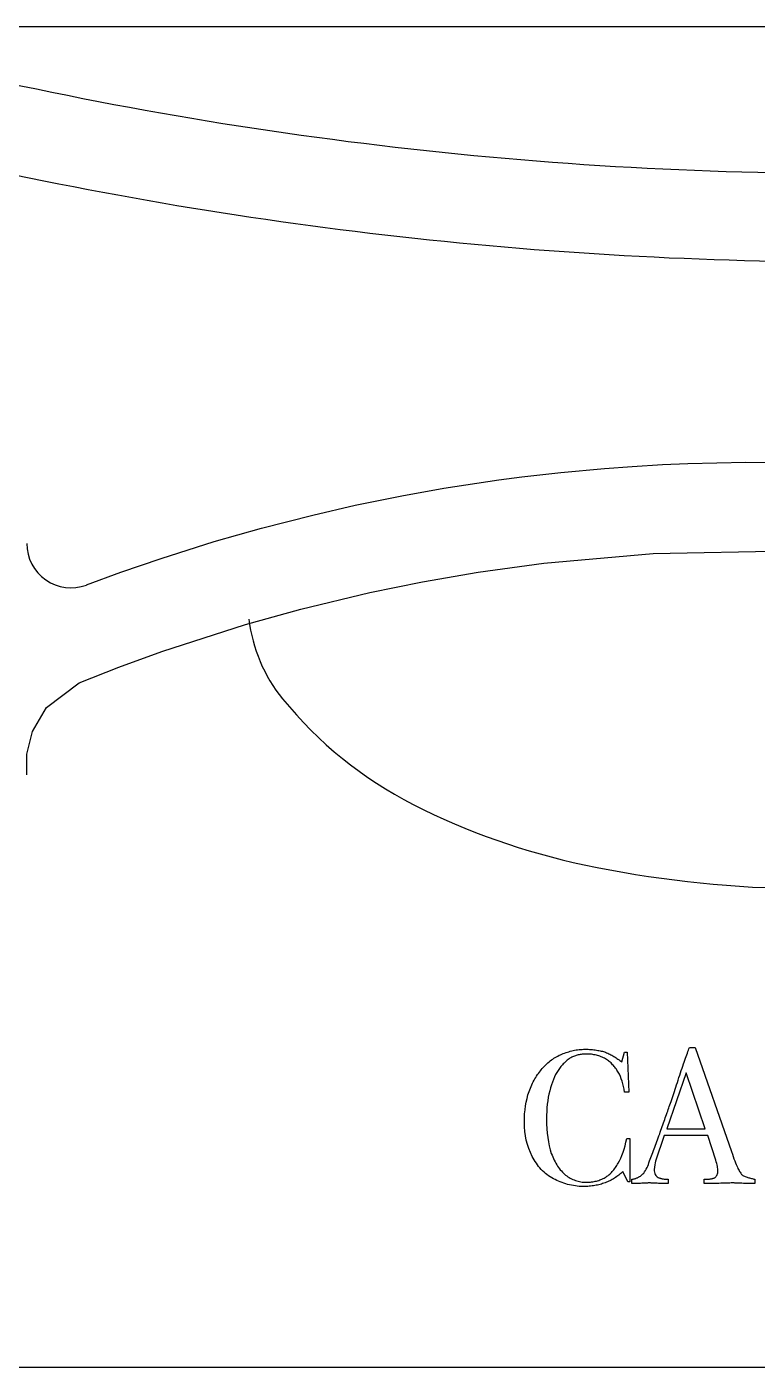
# Model space of a CAD drawing. Header units: millimetres. Extents: x 2198.5 to 2287.8, y 1208.8 to 1298.1.
# Drawn here: x 2205.0917 to 2205.1743, y 1223.5636 to 1223.7152 of the extents above; entities that cross this region are included whole.
import ezdxf

# ---------------------------------------------------------------- set-up
doc = ezdxf.new("R2010")
doc.units = ezdxf.units.MM
doc.layers.add('03', color=7, linetype='Continuous')
doc.layers.add('MESA', color=4, linetype='Continuous')

# ---------------------------------------------------------------- blocks, each defined once
blk = doc.blocks.new('CAMBIO')
at = {"layer": '03'}
for points in [[(200.05, -15.28, 0.063536), (313.06, -31.53, 0), (313.06, -31.53)], [(205.53, -27.09, 0.059035), (313.06, -41.53, 0.063536)]]:
    blk.add_lwpolyline(points, format="xyb", dxfattribs=at)
for points in [[(233.53, -78.15), (237.41, -76.71), (241.97, -75.14), (247.99, -73.24), (253.33, -71.72), (259.13, -70.24), (263.95, -69.13), (269.22, -68.06), (273.96, -67.21), (280.2, -66.26), (282.8, -65.92), (287.19, -65.42), (292.13, -64.96), (295.28, -64.73), (298.69, -64.53), (301.58, -64.41), (308.14, -64.27), (313.06, -64.3)], [(226.79, -99.63), (226.8, -97.28), (227.42, -94.73), (229.01, -92.01), (232.69, -89.21), (237.2, -87.44), (242.06, -85.67), (251.54, -82.62), (257.79, -80.88), (265.59, -79.01), (271.54, -77.8), (277.86, -76.71), (285.27, -75.69), (297.64, -74.6), (313.06, -74.3)]]:
    blk.add_lwpolyline(points, dxfattribs=at)
blk.add_arc((231.78, -73.47), 5, 180, 290.4049, dxfattribs=at)
at = {"layer": 'MESA'}
blk.add_line((626.14, -15), (0, -15), dxfattribs=at)
blk = doc.blocks.new('115')
blk.add_line((-1.3056, -353.58259), (-1.18932, -353.58259))
blk.add_lwpolyline([(-1.25071, -353.49795, 0.141949), (-1.2469, -353.50696, 0.104642), (-1.23213, -353.51891, 0.065949), (-1.21277, -353.52575, 0.047363), (-1.18932, -353.52842, 0.000076)], format="xyb")
for points in [[(-1.21955, -353.55486), (-1.21954, -353.55439), (-1.21952, -353.55392), (-1.21947, -353.55346), (-1.21941, -353.55302), (-1.21934, -353.55259), (-1.21924, -353.55218), (-1.21914, -353.55177), (-1.21901, -353.55139), (-1.21894, -353.5512), (-1.21887, -353.55101), (-1.21879, -353.55083), (-1.21871, -353.55065), (-1.21863, -353.55047), (-1.21854, -353.5503), (-1.21845, -353.55013), (-1.21835, -353.54996), (-1.21826, -353.54981), (-1.21816, -353.54965), (-1.21806, -353.54949), (-1.21795, -353.54935), (-1.21785, -353.5492), (-1.21774, -353.54907), (-1.21763, -353.54893), (-1.21752, -353.5488), (-1.21739, -353.54866), (-1.21727, -353.54853), (-1.21714, -353.5484), (-1.21701, -353.54827), (-1.21688, -353.54816), (-1.21675, -353.54805), (-1.21661, -353.54793), (-1.21648, -353.54783), (-1.21634, -353.54773), (-1.2162, -353.54763), (-1.21606, -353.54754), (-1.21591, -353.54746), (-1.21577, -353.54738), (-1.21562, -353.5473), (-1.21546, -353.54723), (-1.21531, -353.54716), (-1.21515, -353.5471), (-1.21499, -353.54704), (-1.21483, -353.54698), (-1.21468, -353.54693), (-1.21451, -353.54689), (-1.21435, -353.54684), (-1.21419, -353.5468), (-1.21402, -353.54676), (-1.21386, -353.54673), (-1.21369, -353.5467), (-1.21353, -353.54667), (-1.21335, -353.54665), (-1.21319, -353.54664), (-1.21302, -353.54663), (-1.21285, -353.54662), (-1.21269, -353.54662), (-1.21251, -353.54662), (-1.21234, -353.54662), (-1.21217, -353.54663), (-1.21201, -353.54664), (-1.21184, -353.54665), (-1.21169, -353.54667), (-1.21154, -353.54669), (-1.21139, -353.54671), (-1.21125, -353.54674), (-1.21111, -353.54676), (-1.21097, -353.54679), (-1.21084, -353.54682), (-1.21071, -353.54685), (-1.21059, -353.54688), (-1.21048, -353.54692), (-1.21036, -353.54696), (-1.21024, -353.54701), (-1.21011, -353.54707), (-1.20999, -353.54712), (-1.20988, -353.54718), (-1.20976, -353.54724), (-1.20964, -353.5473), (-1.20952, -353.54737), (-1.20941, -353.54743), (-1.20929, -353.5475), (-1.20918, -353.54757), (-1.20907, -353.54765), (-1.20896, -353.54772), (-1.20884, -353.5478), (-1.20873, -353.54788), (-1.20862, -353.54796), (-1.20851, -353.54805), (-1.20822, -353.54696), (-1.20792, -353.54696), (-1.20773, -353.55146), (-1.20822, -353.55146), (-1.20827, -353.55113), (-1.20832, -353.55082), (-1.2084, -353.55052), (-1.20848, -353.55022), (-1.20858, -353.54995), (-1.20868, -353.54969), (-1.2088, -353.54944), (-1.20893, -353.54921), (-1.209, -353.54909), (-1.20907, -353.54898), (-1.20914, -353.54887), (-1.20922, -353.54876), (-1.2093, -353.54866), (-1.20938, -353.54855), (-1.20947, -353.54845), (-1.20956, -353.54836), (-1.20964, -353.54826), (-1.20974, -353.54817), (-1.20983, -353.54808), (-1.20994, -353.548), (-1.21004, -353.54793), (-1.21015, -353.54785), (-1.21025, -353.54777), (-1.21036, -353.54771), (-1.21048, -353.54763), (-1.21061, -353.54757), (-1.21074, -353.54751), (-1.21086, -353.54746), (-1.211, -353.5474), (-1.21113, -353.54736), (-1.21126, -353.54732), (-1.2114, -353.54728), (-1.21154, -353.54725), (-1.21168, -353.54723), (-1.21182, -353.54721), (-1.21196, -353.54719), (-1.21211, -353.54718), (-1.21226, -353.54717), (-1.21241, -353.54716), (-1.21257, -353.54716), (-1.21268, -353.54716), (-1.21279, -353.54717), (-1.2129, -353.54718), (-1.21301, -353.54719), (-1.21313, -353.5472), (-1.21323, -353.54722), (-1.21335, -353.54725), (-1.21346, -353.54726), (-1.21356, -353.5473), (-1.21367, -353.54733), (-1.21378, -353.54736), (-1.21388, -353.5474), (-1.21399, -353.54744), (-1.21409, -353.54748), (-1.21419, -353.54752), (-1.21429, -353.54758), (-1.2144, -353.54764), (-1.21449, -353.54771), (-1.21459, -353.54778), (-1.21469, -353.54786), (-1.21478, -353.54793), (-1.21487, -353.54801), (-1.21497, -353.5481), (-1.21506, -353.54819), (-1.21515, -353.54827), (-1.21523, -353.54837), (-1.21532, -353.54847), (-1.21541, -353.54857), (-1.21549, -353.54867), (-1.21557, -353.54878), (-1.21565, -353.54889), (-1.21573, -353.54901), (-1.21588, -353.54924), (-1.21602, -353.54949), (-1.21615, -353.54975), (-1.21627, -353.55003), (-1.21638, -353.55033), (-1.21649, -353.55064), (-1.21659, -353.55097), (-1.21668, -353.55132), (-1.21677, -353.55168), (-1.21684, -353.55205), (-1.2169, -353.55244), (-1.21695, -353.55284), (-1.21699, -353.55325), (-1.21701, -353.55367), (-1.21703, -353.55409), (-1.21704, -353.55452), (-1.21703, -353.55507), (-1.21701, -353.55561), (-1.21696, -353.55612), (-1.21691, -353.55662), (-1.21683, -353.55709), (-1.21674, -353.55755), (-1.21663, -353.55798), (-1.21651, -353.5584), (-1.21642, -353.5586), (-1.21634, -353.55879), (-1.21626, -353.55898), (-1.21617, -353.55917), (-1.21608, -353.55935), (-1.21598, -353.55951), (-1.21589, -353.55968), (-1.21579, -353.55984), (-1.21569, -353.55998), (-1.21558, -353.56013), (-1.21548, -353.56026), (-1.21536, -353.56039), (-1.21525, -353.56052), (-1.21513, -353.56064), (-1.21501, -353.56075), (-1.21489, -353.56085), (-1.21476, -353.56095), (-1.21462, -353.56104), (-1.21448, -353.56113), (-1.21435, -353.56121), (-1.21421, -353.56128), (-1.21406, -353.56135), (-1.21391, -353.56141), (-1.21377, -353.56147), (-1.21361, -353.56151), (-1.21347, -353.56156), (-1.21331, -353.56159), (-1.21316, -353.56162), (-1.213, -353.56164), (-1.21284, -353.56166), (-1.21267, -353.56167), (-1.21251, -353.56167), (-1.21236, -353.56167), (-1.21222, -353.56167), (-1.21208, -353.56165), (-1.21194, -353.56163), (-1.2118, -353.56161), (-1.21166, -353.56159), (-1.21153, -353.56156), (-1.2114, -353.56153), (-1.21126, -353.56149), (-1.21114, -353.56145), (-1.21101, -353.5614), (-1.21089, -353.56135), (-1.21077, -353.5613), (-1.21065, -353.56125), (-1.21053, -353.56119), (-1.21042, -353.56113), (-1.21031, -353.56106), (-1.2102, -353.56099), (-1.2101, -353.56092), (-1.20999, -353.56083), (-1.20989, -353.56075), (-1.2098, -353.56066), (-1.2097, -353.56057), (-1.20961, -353.56046), (-1.20952, -353.56036), (-1.20943, -353.56025), (-1.20934, -353.56013), (-1.20925, -353.56001), (-1.20917, -353.55989), (-1.20909, -353.55977), (-1.209, -353.55963), (-1.20893, -353.55949), (-1.20877, -353.55923), (-1.20863, -353.55893), (-1.20851, -353.55862), (-1.20838, -353.55827), (-1.20827, -353.55791), (-1.20816, -353.55753), (-1.20807, -353.55712), (-1.20797, -353.5567), (-1.20762, -353.5567), (-1.20762, -353.5616), (-1.20785, -353.5616), (-1.20839, -353.56045), (-1.20851, -353.56055), (-1.20862, -353.56066), (-1.20874, -353.56076), (-1.20886, -353.56085), (-1.20898, -353.56094), (-1.2091, -353.56103), (-1.20922, -353.56112), (-1.20935, -353.5612), (-1.20947, -353.56128), (-1.2096, -353.56135), (-1.20973, -353.56142), (-1.20986, -353.56149), (-1.20999, -353.56156), (-1.21013, -353.56161), (-1.21027, -353.56167), (-1.21041, -353.56173), (-1.21055, -353.56178), (-1.21069, -353.56182), (-1.21083, -353.56187), (-1.21098, -353.56191), (-1.21112, -353.56194), (-1.21128, -353.56198), (-1.21142, -353.56201), (-1.21158, -353.56204), (-1.21173, -353.56207), (-1.21189, -353.56208), (-1.21205, -353.5621), (-1.2122, -353.56212), (-1.21237, -353.56213), (-1.21253, -353.56214), (-1.2127, -353.56214), (-1.21287, -353.56214), (-1.2131, -353.56214), (-1.21333, -353.56213), (-1.21356, -353.56211), (-1.21378, -353.56208), (-1.214, -353.56205), (-1.21422, -353.56201), (-1.21444, -353.56196), (-1.21466, -353.56191), (-1.21487, -353.56184), (-1.21508, -353.56178), (-1.21528, -353.56171), (-1.21548, -353.56163), (-1.21568, -353.56154), (-1.21588, -353.56146), (-1.21607, -353.56137), (-1.21626, -353.56127), (-1.21645, -353.56116), (-1.21664, -353.56104), (-1.21682, -353.56092), (-1.21699, -353.5608), (-1.21716, -353.56066), (-1.21732, -353.56052), (-1.21748, -353.56036), (-1.21764, -353.56021), (-1.21778, -353.56005), (-1.21793, -353.55988), (-1.21806, -353.5597), (-1.21819, -353.55952), (-1.21832, -353.55933), (-1.21844, -353.55914), (-1.21855, -353.55895), (-1.21865, -353.55874), (-1.21886, -353.55831), (-1.21905, -353.55785), (-1.2192, -353.55738), (-1.21933, -353.55691), (-1.21942, -353.55641), (-1.21949, -353.55591), (-1.21954, -353.55539), (-1.21955, -353.55486)], [(-1.20088, -353.54641), (-1.20022, -353.54641), (-1.1961, -353.5582), (-1.19601, -353.55849), (-1.19592, -353.55876), (-1.19584, -353.55901), (-1.19575, -353.55924), (-1.19567, -353.55945), (-1.19559, -353.55964), (-1.19552, -353.55981), (-1.19545, -353.55997), (-1.19538, -353.5601), (-1.19531, -353.56021), (-1.19525, -353.56032), (-1.19519, -353.56043), (-1.19513, -353.56053), (-1.19507, -353.56062), (-1.19502, -353.56071), (-1.19497, -353.56079), (-1.1949, -353.56084), (-1.19482, -353.56089), (-1.19474, -353.56093), (-1.19466, -353.56099), (-1.19456, -353.56102), (-1.19447, -353.56106), (-1.19436, -353.5611), (-1.19425, -353.56113), (-1.19416, -353.56115), (-1.19407, -353.56118), (-1.19397, -353.5612), (-1.19386, -353.56123), (-1.19377, -353.56125), (-1.19367, -353.56128), (-1.19357, -353.5613), (-1.19348, -353.56133), (-1.19348, -353.56181), (-1.19372, -353.56181), (-1.19395, -353.56181), (-1.19416, -353.5618), (-1.19437, -353.56179), (-1.19457, -353.56179), (-1.19475, -353.56179), (-1.19493, -353.56178), (-1.19509, -353.56177), (-1.19524, -353.56177), (-1.19538, -353.56176), (-1.19551, -353.56175), (-1.19562, -353.56175), (-1.19573, -353.56175), (-1.19583, -353.56174), (-1.19591, -353.56174), (-1.19599, -353.56174), (-1.19607, -353.56174), (-1.19617, -353.56174), (-1.19629, -353.56175), (-1.19642, -353.56175), (-1.19656, -353.56175), (-1.19673, -353.56176), (-1.19691, -353.56177), (-1.1971, -353.56177), (-1.19731, -353.56178), (-1.19754, -353.56179), (-1.19778, -353.56179), (-1.19803, -353.56179), (-1.1983, -353.5618), (-1.19858, -353.56181), (-1.19889, -353.56181), (-1.19921, -353.56181), (-1.19921, -353.56133), (-1.1991, -353.56133), (-1.19899, -353.56133), (-1.19889, -353.56132), (-1.19879, -353.56132), (-1.1987, -353.56131), (-1.19861, -353.5613), (-1.19853, -353.56129), (-1.19844, -353.56128), (-1.19837, -353.56127), (-1.1983, -353.56125), (-1.19823, -353.56123), (-1.19817, -353.56121), (-1.1981, -353.5612), (-1.19805, -353.56118), (-1.19799, -353.56115), (-1.19795, -353.56113), (-1.19789, -353.56105), (-1.19783, -353.56097), (-1.19778, -353.56089), (-1.19773, -353.5608), (-1.1977, -353.56071), (-1.19767, -353.56061), (-1.19766, -353.5605), (-1.19765, -353.56038), (-1.19765, -353.56027), (-1.19766, -353.56015), (-1.19768, -353.56001), (-1.1977, -353.55987), (-1.19774, -353.55971), (-1.19778, -353.55953), (-1.19783, -353.55935), (-1.19789, -353.55915), (-1.19879, -353.55636), (-1.20374, -353.55636), (-1.2047, -353.55929), (-1.20474, -353.55947), (-1.20478, -353.55969), (-1.20483, -353.55995), (-1.20487, -353.56024), (-1.20487, -353.56039), (-1.20484, -353.56053), (-1.2048, -353.56067), (-1.20475, -353.56079), (-1.20468, -353.5609), (-1.2046, -353.56099), (-1.20451, -353.56107), (-1.2044, -353.56113), (-1.20434, -353.56115), (-1.20428, -353.56118), (-1.20422, -353.5612), (-1.20416, -353.56121), (-1.2041, -353.56123), (-1.20403, -353.56125), (-1.20397, -353.56127), (-1.2039, -353.56128), (-1.20383, -353.56129), (-1.20375, -353.5613), (-1.20367, -353.56131), (-1.2036, -353.56132), (-1.20351, -353.56132), (-1.20343, -353.56133), (-1.20335, -353.56133), (-1.20326, -353.56133), (-1.20326, -353.56181), (-1.20347, -353.56181), (-1.20367, -353.56181), (-1.20386, -353.5618), (-1.20404, -353.56179), (-1.2042, -353.56179), (-1.20436, -353.56179), (-1.20451, -353.56178), (-1.20464, -353.56177), (-1.20478, -353.56177), (-1.2049, -353.56176), (-1.20501, -353.56175), (-1.20511, -353.56175), (-1.2052, -353.56175), (-1.20527, -353.56174), (-1.20534, -353.56174), (-1.20541, -353.56174), (-1.20546, -353.56174), (-1.20553, -353.56174), (-1.20561, -353.56175), (-1.2057, -353.56175), (-1.20579, -353.56175), (-1.2059, -353.56176), (-1.206, -353.56177), (-1.20613, -353.56177), (-1.20625, -353.56178), (-1.20639, -353.56179), (-1.20653, -353.56179), (-1.20668, -353.56179), (-1.20684, -353.5618), (-1.20701, -353.56181), (-1.20719, -353.56181), (-1.20738, -353.56181), (-1.20738, -353.56133), (-1.2073, -353.56132), (-1.20722, -353.5613), (-1.20715, -353.56128), (-1.20708, -353.56127), (-1.20701, -353.56125), (-1.20695, -353.56123), (-1.20689, -353.5612), (-1.20682, -353.56118), (-1.20676, -353.56115), (-1.2067, -353.56113), (-1.20665, -353.56109), (-1.20659, -353.56106), (-1.20653, -353.56103), (-1.20647, -353.561), (-1.20642, -353.56096), (-1.20636, -353.56092), (-1.20625, -353.56084), (-1.20614, -353.56073), (-1.20605, -353.56062), (-1.20595, -353.56048), (-1.20586, -353.56034), (-1.20576, -353.56018), (-1.20567, -353.56001), (-1.20559, -353.55984), (-1.20552, -353.55965), (-1.20545, -353.55945), (-1.20538, -353.55926), (-1.20531, -353.55907), (-1.20524, -353.55887), (-1.20516, -353.55868), (-1.20509, -353.55848), (-1.20501, -353.55829), (-1.20494, -353.55809), (-1.20486, -353.55789), (-1.20478, -353.55768), (-1.20471, -353.55748), (-1.20463, -353.55727), (-1.20455, -353.55706), (-1.20447, -353.55685), (-1.2044, -353.55663), (-1.20432, -353.55642), (-1.20424, -353.5562), (-1.20417, -353.55599), (-1.20409, -353.55578), (-1.20402, -353.55557), (-1.20395, -353.55536), (-1.20388, -353.55515), (-1.20381, -353.55496), (-1.20374, -353.55475), (-1.20367, -353.55456), (-1.2036, -353.55437), (-1.20353, -353.55417), (-1.20346, -353.55399), (-1.20339, -353.55379), (-1.20333, -353.55361), (-1.20326, -353.55343), (-1.2032, -353.55326), (-1.20315, -353.55308), (-1.20308, -353.5529), (-1.20301, -353.5527), (-1.20295, -353.55251), (-1.20288, -353.5523), (-1.2028, -353.55208), (-1.20273, -353.55185), (-1.20265, -353.55162), (-1.20257, -353.55139), (-1.20249, -353.55114), (-1.20241, -353.55089), (-1.20233, -353.55063), (-1.20224, -353.55036), (-1.20215, -353.5501), (-1.20207, -353.54982), (-1.20197, -353.54955), (-1.20188, -353.54927), (-1.20179, -353.54901), (-1.2017, -353.54876), (-1.20161, -353.54852), (-1.20153, -353.54828), (-1.20146, -353.54806), (-1.20139, -353.54784), (-1.20131, -353.54763), (-1.20125, -353.54742), (-1.20118, -353.54723), (-1.20111, -353.54705), (-1.20106, -353.54688), (-1.20099, -353.54671), (-1.20094, -353.54656), (-1.20088, -353.54641)], [(-1.20088, -353.54641), (-1.20022, -353.54641), (-1.1961, -353.5582), (-1.19601, -353.55849), (-1.19592, -353.55876), (-1.19584, -353.55901), (-1.19575, -353.55924), (-1.19567, -353.55945), (-1.19559, -353.55964), (-1.19552, -353.55981), (-1.19545, -353.55997), (-1.19538, -353.5601), (-1.19531, -353.56021), (-1.19525, -353.56032), (-1.19519, -353.56043), (-1.19513, -353.56053), (-1.19507, -353.56062), (-1.19502, -353.56071), (-1.19497, -353.56079), (-1.1949, -353.56084), (-1.19482, -353.56089), (-1.19474, -353.56093), (-1.19466, -353.56099), (-1.19456, -353.56102), (-1.19447, -353.56106), (-1.19436, -353.5611), (-1.19425, -353.56113), (-1.19416, -353.56115), (-1.19407, -353.56118), (-1.19397, -353.5612), (-1.19386, -353.56123), (-1.19377, -353.56125), (-1.19367, -353.56128), (-1.19357, -353.5613), (-1.19348, -353.56133), (-1.19348, -353.56181), (-1.19372, -353.56181), (-1.19395, -353.56181), (-1.19416, -353.5618), (-1.19437, -353.56179), (-1.19457, -353.56179), (-1.19475, -353.56179), (-1.19493, -353.56178), (-1.19509, -353.56177), (-1.19524, -353.56177), (-1.19538, -353.56176), (-1.19551, -353.56175), (-1.19562, -353.56175), (-1.19573, -353.56175), (-1.19583, -353.56174), (-1.19591, -353.56174), (-1.19599, -353.56174), (-1.19607, -353.56174), (-1.19617, -353.56174), (-1.19629, -353.56175), (-1.19642, -353.56175), (-1.19656, -353.56175), (-1.19673, -353.56176), (-1.19691, -353.56177), (-1.1971, -353.56177), (-1.19731, -353.56178), (-1.19754, -353.56179), (-1.19778, -353.56179), (-1.19803, -353.56179), (-1.1983, -353.5618), (-1.19858, -353.56181), (-1.19889, -353.56181), (-1.19921, -353.56181), (-1.19921, -353.56133), (-1.1991, -353.56133), (-1.19899, -353.56133), (-1.19889, -353.56132), (-1.19879, -353.56132), (-1.1987, -353.56131), (-1.19861, -353.5613), (-1.19853, -353.56129), (-1.19844, -353.56128), (-1.19837, -353.56127), (-1.1983, -353.56125), (-1.19823, -353.56123), (-1.19817, -353.56121), (-1.1981, -353.5612), (-1.19805, -353.56118), (-1.19799, -353.56115), (-1.19795, -353.56113), (-1.19789, -353.56105), (-1.19783, -353.56097), (-1.19778, -353.56089), (-1.19773, -353.5608), (-1.1977, -353.56071), (-1.19767, -353.56061), (-1.19766, -353.5605), (-1.19765, -353.56038), (-1.19765, -353.56027), (-1.19766, -353.56015), (-1.19768, -353.56001), (-1.1977, -353.55987), (-1.19774, -353.55971), (-1.19778, -353.55953), (-1.19783, -353.55935), (-1.19789, -353.55915), (-1.19879, -353.55636), (-1.20374, -353.55636), (-1.2047, -353.55929), (-1.20474, -353.55947), (-1.20478, -353.55969), (-1.20483, -353.55995), (-1.20487, -353.56024), (-1.20487, -353.56039), (-1.20484, -353.56053), (-1.2048, -353.56067), (-1.20475, -353.56079), (-1.20468, -353.5609), (-1.2046, -353.56099), (-1.20451, -353.56107), (-1.2044, -353.56113), (-1.20434, -353.56115), (-1.20428, -353.56118), (-1.20422, -353.5612), (-1.20416, -353.56121), (-1.2041, -353.56123), (-1.20403, -353.56125), (-1.20397, -353.56127), (-1.2039, -353.56128), (-1.20383, -353.56129), (-1.20375, -353.5613), (-1.20367, -353.56131), (-1.2036, -353.56132), (-1.20351, -353.56132), (-1.20343, -353.56133), (-1.20335, -353.56133), (-1.20326, -353.56133), (-1.20326, -353.56181), (-1.20347, -353.56181), (-1.20367, -353.56181), (-1.20386, -353.5618), (-1.20404, -353.56179), (-1.2042, -353.56179), (-1.20436, -353.56179), (-1.20451, -353.56178), (-1.20464, -353.56177), (-1.20478, -353.56177), (-1.2049, -353.56176), (-1.20501, -353.56175), (-1.20511, -353.56175), (-1.2052, -353.56175), (-1.20527, -353.56174), (-1.20534, -353.56174), (-1.20541, -353.56174), (-1.20546, -353.56174), (-1.20553, -353.56174), (-1.20561, -353.56175), (-1.2057, -353.56175), (-1.20579, -353.56175), (-1.2059, -353.56176), (-1.206, -353.56177), (-1.20613, -353.56177), (-1.20625, -353.56178), (-1.20639, -353.56179), (-1.20653, -353.56179), (-1.20668, -353.56179), (-1.20684, -353.5618), (-1.20701, -353.56181), (-1.20719, -353.56181), (-1.20738, -353.56181), (-1.20738, -353.56133), (-1.2073, -353.56132), (-1.20722, -353.5613), (-1.20715, -353.56128), (-1.20708, -353.56127), (-1.20701, -353.56125), (-1.20695, -353.56123), (-1.20689, -353.5612), (-1.20682, -353.56118), (-1.20676, -353.56115), (-1.2067, -353.56113), (-1.20665, -353.56109), (-1.20659, -353.56106), (-1.20653, -353.56103), (-1.20647, -353.561), (-1.20642, -353.56096), (-1.20636, -353.56092), (-1.20625, -353.56084), (-1.20614, -353.56073), (-1.20605, -353.56062), (-1.20595, -353.56048), (-1.20586, -353.56034), (-1.20576, -353.56018), (-1.20567, -353.56001), (-1.20559, -353.55984), (-1.20552, -353.55965), (-1.20545, -353.55945), (-1.20538, -353.55926), (-1.20531, -353.55907), (-1.20524, -353.55887), (-1.20516, -353.55868), (-1.20509, -353.55848), (-1.20501, -353.55829), (-1.20494, -353.55809), (-1.20486, -353.55789), (-1.20478, -353.55768), (-1.20471, -353.55748), (-1.20463, -353.55727), (-1.20455, -353.55706), (-1.20447, -353.55685), (-1.2044, -353.55663), (-1.20432, -353.55642), (-1.20424, -353.5562), (-1.20417, -353.55599), (-1.20409, -353.55578), (-1.20402, -353.55557), (-1.20395, -353.55536), (-1.20388, -353.55515), (-1.20381, -353.55496), (-1.20374, -353.55475), (-1.20367, -353.55456), (-1.2036, -353.55437), (-1.20353, -353.55417), (-1.20346, -353.55399), (-1.20339, -353.55379), (-1.20333, -353.55361), (-1.20326, -353.55343), (-1.2032, -353.55326), (-1.20315, -353.55308), (-1.20308, -353.5529), (-1.20301, -353.5527), (-1.20295, -353.55251), (-1.20288, -353.5523), (-1.2028, -353.55208), (-1.20273, -353.55185), (-1.20265, -353.55162), (-1.20257, -353.55139), (-1.20249, -353.55114), (-1.20241, -353.55089), (-1.20233, -353.55063), (-1.20224, -353.55036), (-1.20215, -353.5501), (-1.20207, -353.54982), (-1.20197, -353.54955), (-1.20188, -353.54927), (-1.20179, -353.54901), (-1.2017, -353.54876), (-1.20161, -353.54852), (-1.20153, -353.54828), (-1.20146, -353.54806), (-1.20139, -353.54784), (-1.20131, -353.54763), (-1.20125, -353.54742), (-1.20118, -353.54723), (-1.20111, -353.54705), (-1.20106, -353.54688), (-1.20099, -353.54671), (-1.20094, -353.54656), (-1.20088, -353.54641)], [(-1.19909, -353.55561), (-1.20123, -353.54928), (-1.20344, -353.55561), (-1.19909, -353.55561)], [(-1.19909, -353.55561), (-1.20123, -353.54928), (-1.20344, -353.55561), (-1.19909, -353.55561)]]:
    blk.add_lwpolyline(points)
at = {"xscale": 0.0009999999999999434, "yscale": 0.0009999999999999434, "zscale": 0.0009999999999999434}
blk.add_blockref('CAMBIO', (-1.50262, -353.41593), dxfattribs=at)

msp = doc.modelspace()

# ---------------------------------------------------------------- block references
msp.add_blockref('115', (2206.36754, 1577.14616))

doc.saveas('drawing.dxf')
